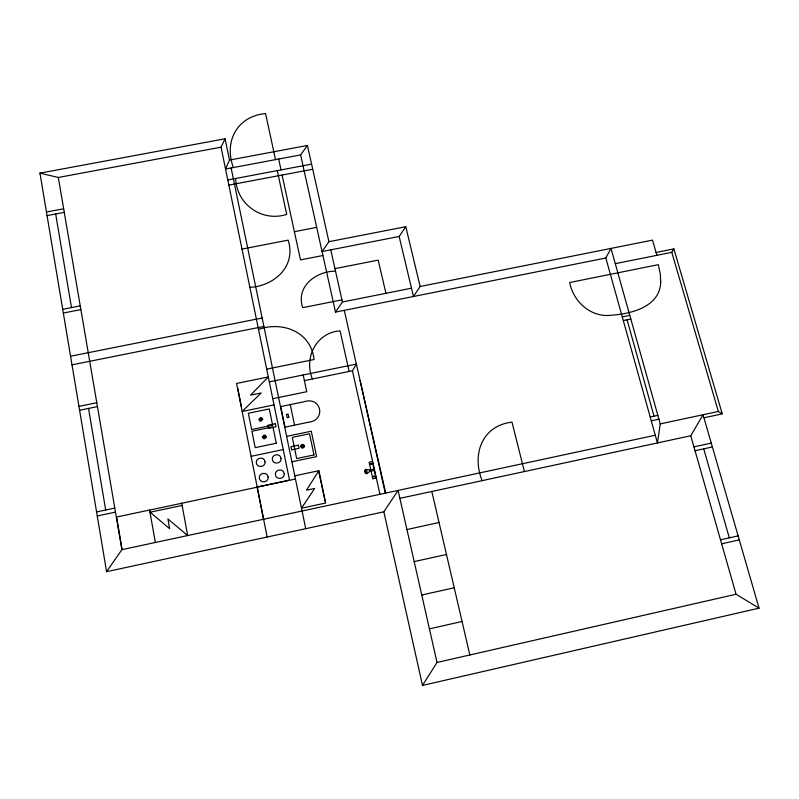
<?xml version="1.0" encoding="UTF-8"?>
<svg xmlns="http://www.w3.org/2000/svg" width="799" height="799" viewBox="0 0 799 799"><rect width="100%" height="100%" fill="white"/><g stroke="black" fill="none" stroke-linecap="round" stroke-linejoin="round"><path stroke-width="1.2" d="M660.244 423.889L657.437 442.946L605.842 257.997L611.005 248.409L660.244 423.889L718.361 411.475L722.256 413.872L703.939 417.787M437.023 662.461L398.092 490.416L383.85 511.829L106.577 571.684L39.95 173.133L225.078 138.766L229.483 160.07L225.538 169.018L300.644 154.906L307.415 145.468L328.928 241.688L322.067 251.535L399.15 236.474L405.792 226.716L420.144 286.491L413.453 296.499L399.15 236.474M289.548 480.279L221.043 147.166L225.078 138.766M759.05 608.159L736.059 594.246L690.755 435.775L703.06 414.741L759.05 608.159L422.481 685.432L383.85 511.829M379.944 494.311L352.449 370.776L356.414 364.084L269.313 381.882M615.29 263.67L671.779 252.334L673.867 248.898L722.256 413.872M422.481 685.432L437.013 662.461L736.059 594.246M318.861 470.721L306.506 490.177L314.636 488.449L301.493 508.214L325.702 503.03L318.861 470.721L294.791 475.814M300.604 154.856L335.5 312.099L342.411 301.992L411.475 288.219M106.577 571.684L121.887 549.662L655.29 435.245M429.403 628.853L462.052 621.492M720.498 539.824L738.126 535.879M721.647 543.819L739.285 539.874M421.752 595.005L454.192 587.784M414.192 561.597L446.451 554.496M693.922 446.861L711.27 443.115M695.02 450.716L712.388 446.961M406.941 529.557L439.031 522.486M399.88 498.346L690.755 435.775M374.052 469.083L369.478 470.052L365.772 469.333L364.504 470.701L364.684 472.009L365.832 473.607L366.721 473.637L369.797 471.47L374.371 470.491M650.196 416.978L657.847 415.35M372.434 477.063L375.67 476.324M651.265 420.803L658.915 419.165M294.561 425.168L308.214 422.272C326.571 420.564 321.408 395.875 303.88 401.797L280.749 406.571L285.003 427.145L294.561 425.158L290.267 404.604M96.589 511.929L114.776 508.084M97.258 515.964L115.465 512.109M257.218 486.961L289.468 480.129M149.603 510.102L295.45 479.03M369.508 463.909L372.753 463.22M149.982 512.249L182.132 505.427M251.116 456.319L283.186 449.597M291.945 461.792L316.624 456.599L311.25 431.22L286.681 436.354M272.769 398.701L306.756 391.71L303.191 374.961M274.047 404.903L242.167 411.475L261.163 392.948L250.566 395.115L268.304 376.968L236.584 383.44L267.156 537.018M304.399 380.614L352.449 370.776M622.281 316.903L629.792 315.365M623.3 320.579L630.82 319.031M78.941 406.371L96.789 402.746M266.696 369.148L314.077 359.51C311.011 331.845 282.666 320.878 258.516 329.408M79.59 410.247L97.448 406.611M656.079 252.464L673.867 248.898M341.932 299.855L302.741 307.655C295.47 286.591 316.204 271.041 335.52 271.161M70.562 356.224L262.152 318.002M420.144 286.491L652.503 240.129L656.898 255.32M72 364.843L263.89 326.431M335.5 312.099L605.842 257.997M334.951 268.634L378.197 260.114L385.927 293.313M249.867 287.33C274.437 286.052 296.559 266.117 288.119 240.139L242.007 249.088M322.866 255.52L300.504 259.895L282.087 175.051M62.721 309.303L80.24 305.867M63.341 313.028L80.879 309.583M294.382 231.68L316.624 227.375M328.928 241.688L405.792 226.716M46.452 212.025L63.66 208.779M227.795 179.965L311.59 164.145M47.061 215.61L64.27 212.354M228.854 185.118L312.729 169.258M229.483 160.07L307.415 145.468M39.95 173.133L58.307 177.468L221.043 147.166M149.952 512.089L169.658 528.678L167.91 518.98L187.665 535.55L181.723 503.22M671.779 252.334L718.361 411.475M703.709 448.838L729.317 537.847M627.065 319.8L654.021 416.159M524.414 471.56L511.979 422.122C481.697 425.697 471.72 454.701 482.107 480.658M431.82 491.475L469.852 654.97M360.139 380.733L385.707 493.073M356.414 364.084L385.278 493.163M330.756 249.837L342.411 301.992M344.289 310.342L356.314 364.104M349.103 371.455L340.094 330.856C316.284 332.494 303.59 357.852 312.449 378.966M370.816 469.772L369.138 462.231L372.374 461.542L376.059 478.112L372.813 478.801L371.126 471.18M369.797 469.982L370.117 471.4M278.671 158.981L281.038 169.907M275.525 159.63L265.558 113.568C237.083 116.115 223.65 141.663 233.398 167.54M277.273 170.626L286.731 214.382C262.082 222.402 236.484 204.314 235.665 178.477M318.931 472.219L325.153 501.622M231.121 167.97L305.727 528.698M237.712 388.044L241.418 406.641M257.168 487.23L263.54 519.21M155.346 542.481L149.593 510.032L116.584 517.033L122.137 549.532M58.307 177.468L121.887 549.662M55.67 213.982L71.491 307.585M88.529 408.419L105.698 510.002M371.016 464.289C372.164 464.968 370.786 462.611 371.016 464.289M284.184 473.687C284.844 479.23 275.945 480.199 275.415 474.686C274.766 469.153 283.655 468.174 284.184 473.687M281.058 458.426C281.707 463.939 272.839 464.898 272.319 459.415C271.68 453.912 280.529 452.953 281.058 458.426M265.048 461.792C265.687 467.305 256.799 468.284 256.289 462.781C255.66 457.278 264.519 456.299 265.048 461.792M268.124 477.083C268.774 482.626 259.865 483.615 259.345 478.082C258.706 472.539 267.605 471.55 268.124 477.083M374.042 476.504C373.153 476.613 374.361 474.976 374.042 476.504M365.463 470.062C365.622 478.152 368.679 469.822 365.463 470.062M660.713 282.317C659.804 306.846 631.57 313.737 611.664 315.206C591.22 317.952 573.462 301.962 569.667 282.536L658.286 264.679L660.304 273.967L660.713 282.317M303.64 446.232L302.561 447.35L301.423 446.311L302.501 445.183L303.64 446.232M304.459 446.202L304.119 447.28L302.581 448.159L301.483 447.83L300.594 446.341L300.943 445.253L302.481 444.374L303.58 444.703L304.459 446.202M265.398 436.833L264.319 437.952L263.191 436.913L264.269 435.795L265.398 436.833M266.227 436.803L265.877 437.882L264.329 438.761L263.231 438.441L262.352 436.943L264.249 434.986L265.358 435.315L266.227 436.803M261.862 419.375L260.784 420.484L259.655 419.455L260.734 418.346L261.862 419.375M262.681 419.345L260.794 421.283L259.695 420.963L258.826 419.485L260.724 417.537L261.822 417.867L262.681 419.345M276.264 443.245L255.201 447.65L251.925 431.25L272.918 426.886L276.264 443.245M298.446 445.193L290.976 446.751L291.625 449.877L299.096 448.309L298.446 445.193M313.997 454.931L296.689 458.576L292.284 437.383L309.533 433.777L313.997 454.931M288.789 417.318L287.171 417.657L286.491 414.381L288.099 414.052L288.789 417.318M275.375 423.71L267.925 425.248L268.554 428.354L276.015 426.806L275.375 423.71M272.619 425.168L251.625 429.532L248.369 413.253L269.303 408.928L272.619 425.168"/></g></svg>
